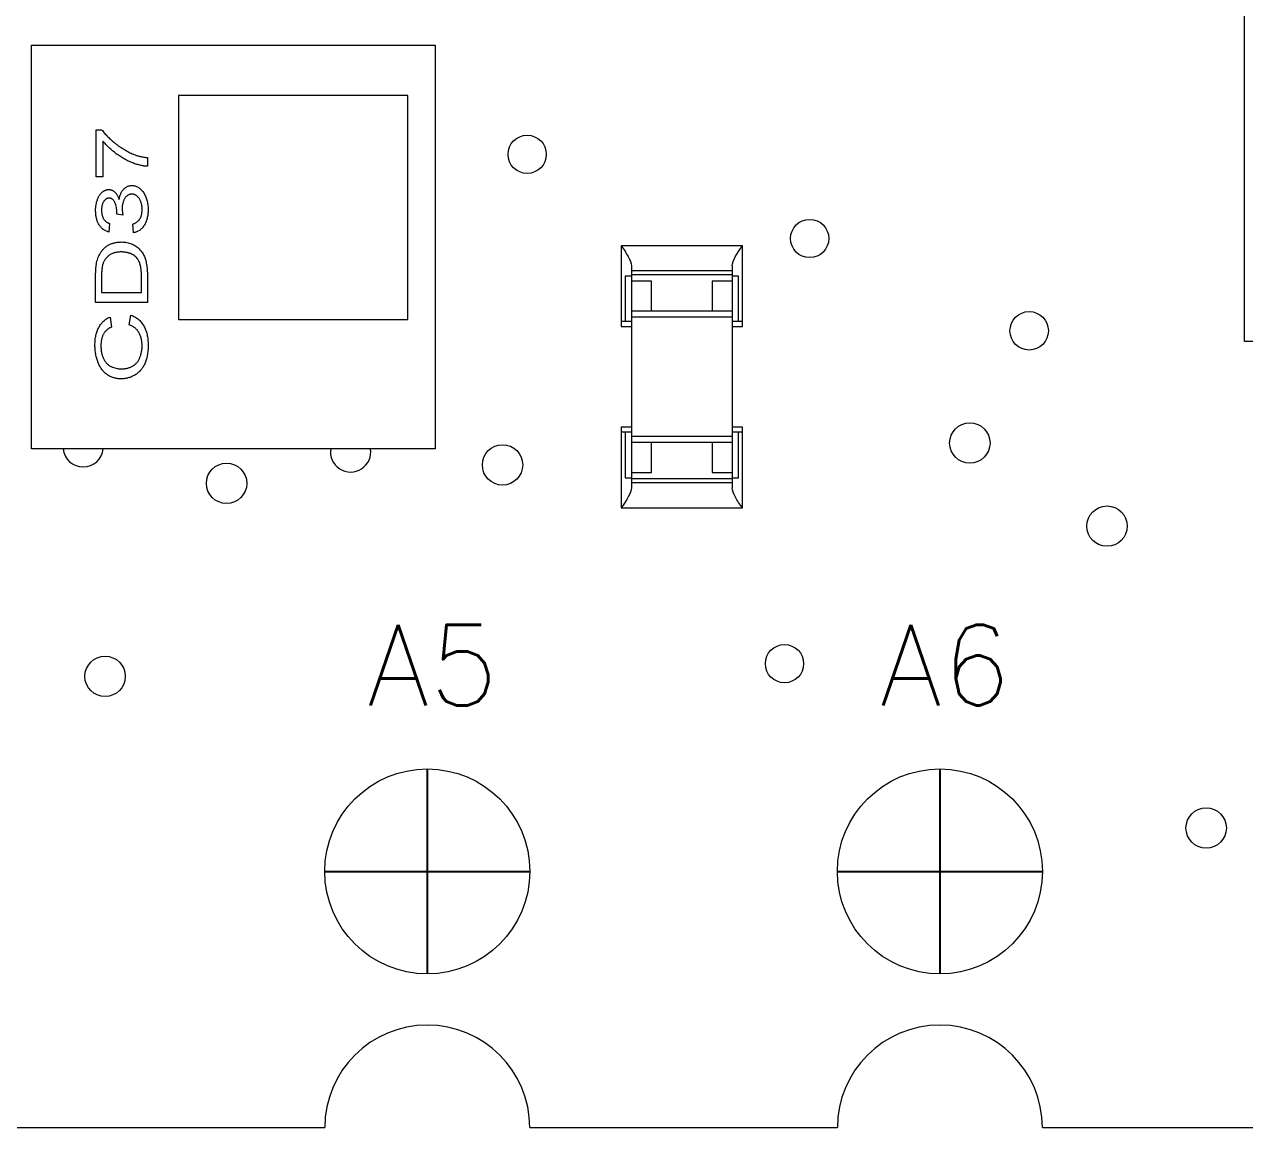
# Model space of a CAD drawing. Extents: x -2 to 108, y 0 to 44.
# Drawn here: x 55.33 to 70.45, y 0 to 13.67 of the extents above; entities that cross this region are included whole.
import ezdxf

# ---------------------------------------------------------------- set-up
doc = ezdxf.new("R2010")
doc.units = 0
doc.header["$LTSCALE"] = 5
doc.header["$MEASUREMENT"] = 0
doc.linetypes.add('CONTINU', pattern=[0])
for name, color, linetype in [('1', 1, 'CONTINUOUS'), ('2', 2, 'CONTINU'), ('3', 3, 'CONTINU')]:
    doc.layers.add(name, color=color, linetype=linetype)
doc.styles.add('ROMANS', font='romans')

msp = doc.modelspace()

# ---------------------------------------------------------------- linework, layer by layer
at = {"layer": '1', "linetype": 'CONTINUOUS', "lineweight": 15}
for p, q in [((70.45, 9.743), (70.45, 34.743)), ((55.422, 13.413), (60.422, 13.413)), ((55.422, 8.413), (55.422, 13.413)), ((60.422, 13.413), (60.422, 8.413)), ((60.083, 12.793), (57.242, 12.793)), ((57.242, 12.793), (57.242, 10.013)), ((60.083, 10.013), (60.083, 12.793)), ((56.224, 12.367), (56.29, 12.367)), ((56.224, 11.782), (56.224, 12.367)), ((56.306, 12.227), (56.306, 11.782)), ((56.858, 12.021), (56.858, 11.914)), ((56.306, 11.782), (56.224, 11.782)), ((56.388, 11.206), (56.38, 11.099)), ((56.553, 11.308), (56.479, 11.32)), ((56.685, 11.091), (56.677, 11.198)), ((64.228, 10.929), (62.728, 10.929)), ((62.728, 10.929), (62.728, 9.929)), ((64.228, 9.929), (64.228, 10.929)), ((62.853, 10.682), (62.853, 7.927)), ((64.103, 10.617), (62.853, 10.617)), ((64.103, 10.682), (64.103, 7.927)), ((56.216, 10.226), (56.216, 10.539)), ((56.29, 10.539), (56.29, 10.35)), ((56.784, 10.35), (56.784, 10.542)), ((56.858, 10.553), (56.858, 10.226)), ((62.775, 10.554), (62.775, 9.992)), ((62.853, 10.554), (62.775, 10.554)), ((64.103, 10.567), (62.853, 10.567)), ((63.103, 10.492), (62.853, 10.492)), ((63.103, 10.117), (63.103, 10.492)), ((64.103, 10.492), (63.853, 10.492)), ((63.853, 10.492), (63.853, 10.117)), ((64.181, 10.554), (64.103, 10.554)), ((64.181, 9.992), (64.181, 10.554)), ((56.29, 10.35), (56.784, 10.35)), ((56.858, 10.226), (56.216, 10.226)), ((56.394, 10.045), (56.413, 9.922)), ((56.631, 9.947), (56.652, 10.07)), ((57.242, 10.013), (60.083, 10.013)), ((62.853, 9.992), (62.728, 9.992)), ((64.103, 10.117), (62.853, 10.117)), ((64.103, 10.042), (62.853, 10.042)), ((64.228, 9.992), (64.103, 9.992)), ((62.728, 9.929), (62.853, 9.929)), ((64.103, 9.929), (64.228, 9.929)), ((107.95, 9.743), (70.45, 9.743)), ((62.728, 8.679), (62.728, 7.679)), ((62.853, 8.679), (62.728, 8.679)), ((62.853, 8.617), (62.728, 8.617)), ((62.775, 8.617), (62.775, 8.054)), ((64.228, 8.679), (64.103, 8.679)), ((64.228, 8.617), (64.103, 8.617)), ((64.181, 8.054), (64.181, 8.617)), ((64.228, 7.679), (64.228, 8.679)), ((64.103, 8.567), (62.853, 8.567)), ((64.103, 8.492), (62.853, 8.492)), ((63.103, 8.117), (63.103, 8.492)), ((63.853, 8.492), (63.853, 8.117)), ((60.422, 8.413), (55.422, 8.413)), ((62.775, 8.054), (62.853, 8.054)), ((62.853, 8.117), (63.103, 8.117)), ((64.103, 8.042), (62.853, 8.042)), ((63.853, 8.117), (64.103, 8.117)), ((64.103, 8.054), (64.181, 8.054)), ((64.103, 7.992), (62.853, 7.992)), ((62.728, 7.679), (64.228, 7.679))]:
    msp.add_line(p, q, dxfattribs=at)
for centre, radius in [((61.562, 12.062), 0.237), ((65.062, 11.019), 0.237), ((67.781, 9.875), 0.238), ((67.046, 8.484), 0.25), ((61.257, 8.213), 0.25), ((57.838, 7.984), 0.25), ((68.746, 7.454), 0.25), ((64.75, 5.75), 0.237), ((56.333, 5.592), 0.25)]:
    msp.add_circle(centre, radius, dxfattribs=at)
for centre, start, end in [((56.062, 8.438), 185.6451, 354.3549), ((59.375, 8.375), 171.2783, 8.7217)]:
    msp.add_arc(centre, 0.25, start, end, dxfattribs=at)
for points, knots in [([(56.29, 12.367), (56.296, 12.36), (56.308, 12.345), (56.326, 12.323), (56.346, 12.302), (56.367, 12.28), (56.389, 12.259), (56.413, 12.237), (56.437, 12.216), (56.463, 12.195), (56.49, 12.174), (56.517, 12.155), (56.544, 12.137), (56.572, 12.12), (56.599, 12.104), (56.627, 12.089), (56.655, 12.076), (56.674, 12.068), (56.683, 12.064)], [0, 0, 0, 0, 0.0549942, 0.1116172, 0.169747, 0.2296405, 0.291354, 0.3547663, 0.4201024, 0.4872429, 0.5547508, 0.6211351, 0.6866237, 0.7509375, 0.8142875, 0.8769722, 0.9387321, 1, 1, 1, 1]), ([(56.858, 11.914), (56.851, 11.914), (56.838, 11.915), (56.818, 11.917), (56.797, 11.921), (56.775, 11.925), (56.751, 11.931), (56.727, 11.938), (56.702, 11.946), (56.676, 11.955), (56.65, 11.966), (56.624, 11.977), (56.598, 11.99), (56.572, 12.004), (56.547, 12.018), (56.522, 12.034), (56.497, 12.051), (56.472, 12.069), (56.448, 12.088), (56.425, 12.107), (56.403, 12.126), (56.381, 12.145), (56.361, 12.165), (56.342, 12.185), (56.323, 12.206), (56.312, 12.22), (56.306, 12.227)], [0, 0, 0, 0, 0.029491, 0.060702, 0.093746, 0.128477, 0.164908, 0.203567, 0.244129, 0.286513, 0.330077, 0.374145, 0.418341, 0.463171, 0.508425, 0.554159, 0.600424, 0.647388, 0.694312, 0.740369, 0.785494, 0.829833, 0.873437, 0.916209, 0.958474, 1, 1, 1, 1]), ([(56.683, 12.064), (56.697, 12.058), (56.724, 12.048), (56.767, 12.036), (56.812, 12.026), (56.842, 12.023), (56.858, 12.021)], [0, 0, 0, 0, 0.241273, 0.487591, 0.740234, 1, 1, 1, 1]), ([(56.506, 11.502), (56.507, 11.509), (56.51, 11.522), (56.514, 11.54), (56.52, 11.557), (56.526, 11.574), (56.533, 11.589), (56.541, 11.603), (56.551, 11.616), (56.561, 11.629), (56.571, 11.64), (56.583, 11.649), (56.595, 11.657), (56.607, 11.664), (56.621, 11.669), (56.635, 11.673), (56.649, 11.675), (56.659, 11.675), (56.664, 11.675)], [0, 0, 0, 0, 0.077045, 0.150449, 0.221442, 0.289184, 0.355299, 0.419252, 0.481525, 0.5428, 0.602328, 0.659941, 0.715947, 0.771304, 0.827137, 0.883043, 0.940797, 1, 1, 1, 1]), ([(56.664, 11.675), (56.671, 11.675), (56.685, 11.675), (56.705, 11.67), (56.724, 11.664), (56.743, 11.654), (56.76, 11.642), (56.777, 11.627), (56.793, 11.61), (56.808, 11.59), (56.822, 11.568), (56.833, 11.545), (56.843, 11.52), (56.852, 11.493), (56.858, 11.466), (56.863, 11.437), (56.865, 11.406), (56.866, 11.385), (56.866, 11.375)], [0, 0, 0, 0, 0.0518404, 0.1023242, 0.1527374, 0.2040491, 0.2569973, 0.3125637, 0.3712559, 0.4336664, 0.4984925, 0.56403, 0.6309284, 0.6996385, 0.7705771, 0.8438051, 0.9202684, 1, 1, 1, 1]), ([(56.216, 11.366), (56.216, 11.378), (56.216, 11.401), (56.221, 11.436), (56.228, 11.468), (56.236, 11.495), (56.243, 11.515), (56.249, 11.529), (56.256, 11.542), (56.264, 11.554), (56.271, 11.565), (56.28, 11.576), (56.288, 11.585), (56.298, 11.594), (56.307, 11.601), (56.317, 11.608), (56.327, 11.613), (56.337, 11.618), (56.347, 11.622), (56.358, 11.624), (56.368, 11.626), (56.375, 11.626), (56.379, 11.626)], [0, 0, 0, 0, 0.105536, 0.207531, 0.306389, 0.403204, 0.450571, 0.495565, 0.539325, 0.580979, 0.621742, 0.660744, 0.699263, 0.736446, 0.772774, 0.807302, 0.841064, 0.873611, 0.905519, 0.937193, 0.968366, 1, 1, 1, 1]), ([(56.382, 11.519), (56.378, 11.519), (56.372, 11.519), (56.362, 11.517), (56.353, 11.513), (56.345, 11.509), (56.337, 11.503), (56.329, 11.495), (56.322, 11.487), (56.316, 11.477), (56.309, 11.467), (56.304, 11.455), (56.3, 11.443), (56.296, 11.43), (56.293, 11.416), (56.291, 11.401), (56.29, 11.386), (56.29, 11.376), (56.29, 11.37)], [0, 0, 0, 0, 0.050712, 0.099681, 0.148546, 0.198019, 0.249027, 0.303189, 0.360315, 0.421629, 0.485468, 0.551318, 0.618727, 0.688512, 0.761246, 0.837235, 0.916748, 1, 1, 1, 1]), ([(56.379, 11.626), (56.382, 11.626), (56.389, 11.626), (56.399, 11.624), (56.408, 11.622), (56.418, 11.618), (56.427, 11.614), (56.436, 11.608), (56.445, 11.602), (56.453, 11.595), (56.461, 11.586), (56.469, 11.577), (56.476, 11.567), (56.483, 11.556), (56.49, 11.544), (56.496, 11.531), (56.501, 11.517), (56.504, 11.507), (56.506, 11.502)], [0, 0, 0, 0, 0.052853, 0.105489, 0.157846, 0.210516, 0.263788, 0.318451, 0.37517, 0.434184, 0.494956, 0.55838, 0.623755, 0.692117, 0.764167, 0.83894, 0.917605, 1, 1, 1, 1]), ([(56.48, 11.338), (56.48, 11.35), (56.479, 11.372), (56.474, 11.404), (56.467, 11.435), (56.458, 11.459), (56.45, 11.476), (56.443, 11.487), (56.434, 11.497), (56.425, 11.505), (56.416, 11.511), (56.405, 11.516), (56.393, 11.518), (56.386, 11.519), (56.382, 11.519)], [0, 0, 0, 0, 0.149243, 0.291782, 0.429545, 0.564233, 0.628119, 0.687555, 0.742281, 0.794914, 0.845088, 0.895409, 0.946566, 1, 1, 1, 1]), ([(56.664, 11.568), (56.66, 11.568), (56.651, 11.568), (56.639, 11.565), (56.627, 11.561), (56.616, 11.556), (56.606, 11.548), (56.596, 11.54), (56.587, 11.529), (56.578, 11.517), (56.57, 11.504), (56.563, 11.49), (56.557, 11.475), (56.553, 11.459), (56.549, 11.443), (56.546, 11.425), (56.545, 11.407), (56.544, 11.394), (56.544, 11.388)], [0, 0, 0, 0, 0.053141, 0.104524, 0.155526, 0.206564, 0.259326, 0.314367, 0.372034, 0.433762, 0.497717, 0.562656, 0.629321, 0.698141, 0.768983, 0.842715, 0.919602, 1, 1, 1, 1]), ([(56.792, 11.378), (56.792, 11.385), (56.792, 11.398), (56.79, 11.418), (56.787, 11.437), (56.783, 11.454), (56.778, 11.471), (56.771, 11.487), (56.764, 11.502), (56.755, 11.515), (56.746, 11.528), (56.736, 11.538), (56.725, 11.548), (56.714, 11.555), (56.702, 11.561), (56.69, 11.565), (56.677, 11.568), (56.668, 11.568), (56.664, 11.568)], [0, 0, 0, 0, 0.080542, 0.157839, 0.232106, 0.303349, 0.371741, 0.438318, 0.503088, 0.567018, 0.628799, 0.686477, 0.741403, 0.793931, 0.845339, 0.896102, 0.947248, 1, 1, 1, 1]), ([(56.38, 11.099), (56.374, 11.101), (56.361, 11.104), (56.343, 11.112), (56.326, 11.121), (56.31, 11.132), (56.296, 11.144), (56.282, 11.158), (56.27, 11.173), (56.258, 11.19), (56.248, 11.208), (56.239, 11.227), (56.232, 11.248), (56.226, 11.27), (56.221, 11.292), (56.218, 11.316), (56.216, 11.341), (56.216, 11.357), (56.216, 11.366)], [0, 0, 0, 0, 0.058612, 0.115886, 0.172164, 0.22786, 0.283845, 0.340647, 0.398818, 0.458928, 0.520498, 0.5829, 0.646899, 0.712634, 0.780407, 0.850817, 0.923818, 1, 1, 1, 1]), ([(56.29, 11.37), (56.29, 11.365), (56.29, 11.354), (56.291, 11.339), (56.293, 11.325), (56.296, 11.311), (56.299, 11.297), (56.303, 11.285), (56.308, 11.273), (56.314, 11.262), (56.321, 11.251), (56.328, 11.242), (56.336, 11.233), (56.345, 11.226), (56.355, 11.22), (56.365, 11.214), (56.377, 11.209), (56.384, 11.207), (56.388, 11.206)], [0, 0, 0, 0, 0.076766, 0.150008, 0.220558, 0.288651, 0.354551, 0.41855, 0.480393, 0.541014, 0.599731, 0.657052, 0.713521, 0.769308, 0.825095, 0.881852, 0.93989, 1, 1, 1, 1]), ([(56.479, 11.32), (56.479, 11.324), (56.48, 11.33), (56.48, 11.336), (56.48, 11.338)], [0, 0, 0, 0, 0.564645, 1, 1, 1, 1]), ([(56.544, 11.388), (56.544, 11.382), (56.545, 11.37), (56.547, 11.351), (56.549, 11.33), (56.552, 11.316), (56.553, 11.308)], [0, 0, 0, 0, 0.211469, 0.447779, 0.710948, 1, 1, 1, 1]), ([(56.677, 11.198), (56.682, 11.2), (56.691, 11.203), (56.705, 11.209), (56.718, 11.216), (56.729, 11.223), (56.74, 11.232), (56.749, 11.241), (56.758, 11.251), (56.765, 11.262), (56.771, 11.274), (56.777, 11.286), (56.782, 11.3), (56.785, 11.314), (56.788, 11.329), (56.79, 11.344), (56.792, 11.361), (56.792, 11.372), (56.792, 11.378)], [0, 0, 0, 0, 0.067601, 0.131804, 0.194244, 0.253368, 0.311651, 0.368036, 0.424255, 0.480463, 0.537203, 0.595952, 0.656366, 0.719354, 0.784833, 0.853037, 0.924679, 1, 1, 1, 1]), ([(56.866, 11.375), (56.866, 11.365), (56.866, 11.346), (56.863, 11.319), (56.859, 11.292), (56.854, 11.267), (56.847, 11.243), (56.838, 11.221), (56.828, 11.199), (56.816, 11.179), (56.803, 11.161), (56.789, 11.145), (56.774, 11.13), (56.758, 11.118), (56.741, 11.108), (56.723, 11.1), (56.704, 11.094), (56.691, 11.092), (56.685, 11.091)], [0, 0, 0, 0, 0.07843, 0.153626, 0.225795, 0.295344, 0.362896, 0.428935, 0.492965, 0.556354, 0.617832, 0.676145, 0.732098, 0.786281, 0.839644, 0.892596, 0.945839, 1, 1, 1, 1]), ([(56.271, 10.833), (56.274, 10.839), (56.282, 10.85), (56.294, 10.866), (56.306, 10.881), (56.319, 10.896), (56.334, 10.908), (56.348, 10.92), (56.364, 10.931), (56.38, 10.94), (56.397, 10.949), (56.415, 10.956), (56.433, 10.962), (56.452, 10.967), (56.472, 10.971), (56.492, 10.974), (56.512, 10.975), (56.526, 10.975), (56.533, 10.976)], [0, 0, 0, 0, 0.065644, 0.129868, 0.192459, 0.253961, 0.314652, 0.374794, 0.434969, 0.495043, 0.555385, 0.616082, 0.677165, 0.73914, 0.802276, 0.86648, 0.932313, 1, 1, 1, 1]), ([(56.533, 10.976), (56.545, 10.975), (56.568, 10.975), (56.602, 10.97), (56.633, 10.963), (56.663, 10.952), (56.69, 10.939), (56.714, 10.925), (56.737, 10.908), (56.756, 10.89), (56.774, 10.871), (56.79, 10.851), (56.803, 10.829), (56.815, 10.807), (56.825, 10.783), (56.834, 10.757), (56.841, 10.729), (56.847, 10.698), (56.852, 10.665), (56.855, 10.63), (56.857, 10.593), (56.858, 10.567), (56.858, 10.553)], [0, 0, 0, 0, 0.058618, 0.114284, 0.167549, 0.218961, 0.268314, 0.315403, 0.360941, 0.404945, 0.447907, 0.489966, 0.531285, 0.572387, 0.614514, 0.659538, 0.70776, 0.759069, 0.813743, 0.872163, 0.934214, 1, 1, 1, 1]), ([(62.728, 10.929), (62.761, 10.882), (62.79, 10.837), (62.836, 10.751), (62.853, 10.712), (62.853, 10.682)], [0, 0, 0, 0, 0.5, 0.5, 1, 1, 1, 1]), ([(56.225, 10.7), (56.227, 10.712), (56.232, 10.737), (56.242, 10.772), (56.255, 10.804), (56.265, 10.823), (56.271, 10.833)], [0, 0, 0, 0, 0.270113, 0.526034, 0.76845, 1, 1, 1, 1]), ([(56.532, 10.852), (56.524, 10.852), (56.508, 10.852), (56.484, 10.849), (56.463, 10.846), (56.442, 10.841), (56.424, 10.834), (56.406, 10.826), (56.39, 10.817), (56.376, 10.806), (56.363, 10.794), (56.351, 10.781), (56.34, 10.768), (56.33, 10.754), (56.322, 10.74), (56.314, 10.725), (56.308, 10.709), (56.305, 10.699), (56.303, 10.693)], [0, 0, 0, 0, 0.081344, 0.158306, 0.231226, 0.300088, 0.365517, 0.428754, 0.489639, 0.549151, 0.607622, 0.665132, 0.721379, 0.777001, 0.832556, 0.887763, 0.943727, 1, 1, 1, 1]), ([(56.738, 10.762), (56.733, 10.769), (56.722, 10.783), (56.703, 10.801), (56.681, 10.816), (56.661, 10.827), (56.643, 10.834), (56.629, 10.839), (56.615, 10.843), (56.599, 10.846), (56.583, 10.849), (56.567, 10.851), (56.55, 10.852), (56.538, 10.852), (56.532, 10.852)], [0, 0, 0, 0, 0.111244, 0.222478, 0.336065, 0.45383, 0.515168, 0.578086, 0.642479, 0.708881, 0.777906, 0.849275, 0.923046, 1, 1, 1, 1]), ([(56.784, 10.542), (56.784, 10.549), (56.784, 10.563), (56.783, 10.584), (56.782, 10.603), (56.781, 10.621), (56.779, 10.638), (56.777, 10.654), (56.775, 10.668), (56.771, 10.685), (56.766, 10.705), (56.758, 10.727), (56.749, 10.746), (56.742, 10.757), (56.738, 10.762)], [0, 0, 0, 0, 0.094647, 0.184266, 0.268862, 0.347934, 0.422097, 0.491416, 0.555322, 0.614657, 0.723854, 0.824016, 0.91574, 1, 1, 1, 1]), ([(56.216, 10.539), (56.216, 10.547), (56.216, 10.564), (56.216, 10.588), (56.217, 10.61), (56.218, 10.631), (56.219, 10.651), (56.221, 10.669), (56.223, 10.685), (56.224, 10.695), (56.225, 10.7)], [0, 0, 0, 0, 0.158275, 0.307023, 0.44629, 0.576087, 0.696446, 0.806618, 0.908328, 1, 1, 1, 1]), ([(56.303, 10.693), (56.302, 10.689), (56.3, 10.68), (56.297, 10.665), (56.295, 10.649), (56.293, 10.63), (56.291, 10.61), (56.29, 10.588), (56.29, 10.564), (56.29, 10.548), (56.29, 10.539)], [0, 0, 0, 0, 0.085316, 0.181482, 0.289538, 0.407913, 0.538541, 0.680558, 0.8349, 1, 1, 1, 1]), ([(56.207, 9.697), (56.208, 9.708), (56.208, 9.729), (56.21, 9.76), (56.214, 9.79), (56.219, 9.818), (56.226, 9.846), (56.234, 9.872), (56.245, 9.896), (56.256, 9.919), (56.269, 9.941), (56.283, 9.961), (56.298, 9.98), (56.315, 9.996), (56.333, 10.011), (56.352, 10.024), (56.372, 10.036), (56.387, 10.042), (56.394, 10.045)], [0, 0, 0, 0, 0.077031, 0.151492, 0.222676, 0.291665, 0.358222, 0.423069, 0.485833, 0.54747, 0.607478, 0.665635, 0.722448, 0.777982, 0.833308, 0.888236, 0.943652, 1, 1, 1, 1]), ([(56.652, 10.07), (56.661, 10.067), (56.677, 10.061), (56.701, 10.048), (56.724, 10.034), (56.744, 10.018), (56.764, 10.001), (56.781, 9.981), (56.797, 9.959), (56.812, 9.936), (56.825, 9.911), (56.836, 9.885), (56.845, 9.858), (56.853, 9.829), (56.859, 9.798), (56.863, 9.767), (56.865, 9.734), (56.866, 9.711), (56.866, 9.7)], [0, 0, 0, 0, 0.059634, 0.117687, 0.175137, 0.232062, 0.288726, 0.346219, 0.404435, 0.464386, 0.525459, 0.587401, 0.650929, 0.716355, 0.783635, 0.853092, 0.925238, 1, 1, 1, 1]), ([(56.413, 9.922), (56.408, 9.919), (56.397, 9.914), (56.381, 9.906), (56.367, 9.896), (56.354, 9.885), (56.342, 9.874), (56.331, 9.862), (56.321, 9.849), (56.313, 9.835), (56.305, 9.82), (56.299, 9.804), (56.294, 9.787), (56.289, 9.77), (56.286, 9.751), (56.283, 9.732), (56.282, 9.712), (56.282, 9.698), (56.281, 9.691)], [0, 0, 0, 0, 0.064777, 0.127596, 0.188227, 0.247459, 0.305407, 0.3628, 0.419737, 0.477021, 0.535112, 0.594367, 0.655767, 0.719325, 0.785189, 0.85407, 0.925301, 1, 1, 1, 1]), ([(56.792, 9.688), (56.792, 9.696), (56.791, 9.712), (56.789, 9.735), (56.786, 9.757), (56.782, 9.779), (56.776, 9.799), (56.769, 9.818), (56.761, 9.837), (56.752, 9.854), (56.741, 9.871), (56.729, 9.886), (56.716, 9.9), (56.701, 9.912), (56.685, 9.923), (56.668, 9.932), (56.65, 9.94), (56.638, 9.945), (56.631, 9.947)], [0, 0, 0, 0, 0.073281, 0.144037, 0.212069, 0.278526, 0.342399, 0.405219, 0.466592, 0.527244, 0.586892, 0.64544, 0.702785, 0.760317, 0.818564, 0.877312, 0.937809, 1, 1, 1, 1]), ([(56.532, 9.28), (56.524, 9.28), (56.508, 9.28), (56.484, 9.283), (56.461, 9.287), (56.439, 9.293), (56.417, 9.3), (56.397, 9.309), (56.377, 9.32), (56.358, 9.332), (56.34, 9.346), (56.323, 9.362), (56.307, 9.378), (56.293, 9.396), (56.279, 9.416), (56.267, 9.437), (56.256, 9.459), (56.246, 9.483), (56.237, 9.507), (56.229, 9.532), (56.222, 9.558), (56.217, 9.585), (56.213, 9.612), (56.21, 9.64), (56.208, 9.668), (56.208, 9.687), (56.207, 9.697)], [0, 0, 0, 0, 0.041208, 0.081545, 0.12075, 0.159081, 0.197128, 0.234876, 0.272609, 0.310669, 0.348998, 0.387364, 0.425853, 0.465159, 0.505028, 0.545849, 0.587731, 0.631139, 0.675236, 0.719942, 0.764895, 0.810257, 0.856553, 0.903426, 0.951213, 1, 1, 1, 1]), ([(56.281, 9.691), (56.282, 9.683), (56.282, 9.667), (56.283, 9.643), (56.286, 9.621), (56.29, 9.6), (56.295, 9.579), (56.301, 9.56), (56.308, 9.542), (56.316, 9.525), (56.325, 9.509), (56.335, 9.493), (56.346, 9.48), (56.357, 9.467), (56.369, 9.456), (56.382, 9.446), (56.396, 9.438), (56.415, 9.428), (56.439, 9.418), (56.47, 9.41), (56.5, 9.404), (56.521, 9.404), (56.531, 9.403)], [0, 0, 0, 0, 0.056559, 0.110565, 0.162726, 0.212637, 0.261, 0.307782, 0.353102, 0.397297, 0.440081, 0.481354, 0.521421, 0.560179, 0.598096, 0.635658, 0.672727, 0.710264, 0.783988, 0.856346, 0.928171, 1, 1, 1, 1]), ([(56.531, 9.403), (56.538, 9.403), (56.551, 9.404), (56.57, 9.405), (56.589, 9.408), (56.607, 9.411), (56.624, 9.416), (56.641, 9.421), (56.657, 9.428), (56.672, 9.436), (56.687, 9.445), (56.701, 9.455), (56.713, 9.466), (56.725, 9.478), (56.736, 9.491), (56.746, 9.506), (56.755, 9.522), (56.762, 9.538), (56.769, 9.556), (56.775, 9.574), (56.78, 9.592), (56.784, 9.61), (56.788, 9.629), (56.79, 9.649), (56.791, 9.668), (56.792, 9.682), (56.792, 9.688)], [0, 0, 0, 0, 0.045174, 0.089007, 0.131639, 0.173217, 0.214188, 0.254061, 0.293761, 0.332841, 0.371514, 0.409932, 0.448386, 0.486962, 0.52598, 0.565836, 0.606936, 0.649045, 0.691953, 0.73498, 0.77824, 0.821496, 0.865271, 0.909572, 0.954533, 1, 1, 1, 1]), ([(56.866, 9.7), (56.866, 9.688), (56.866, 9.665), (56.864, 9.632), (56.86, 9.6), (56.856, 9.569), (56.85, 9.541), (56.843, 9.514), (56.834, 9.489), (56.824, 9.465), (56.813, 9.443), (56.801, 9.422), (56.788, 9.403), (56.773, 9.385), (56.757, 9.368), (56.74, 9.353), (56.722, 9.339), (56.703, 9.327), (56.683, 9.316), (56.662, 9.306), (56.641, 9.298), (56.62, 9.291), (56.599, 9.286), (56.577, 9.283), (56.554, 9.28), (56.539, 9.28), (56.532, 9.28)], [0, 0, 0, 0, 0.058135, 0.113594, 0.166492, 0.216925, 0.264977, 0.310878, 0.354618, 0.396653, 0.437258, 0.476732, 0.515573, 0.553575, 0.591386, 0.628788, 0.666465, 0.704359, 0.742148, 0.779441, 0.816117, 0.852753, 0.889182, 0.925766, 0.962642, 1, 1, 1, 1]), ([(64.228, 7.679), (64.195, 7.727), (64.166, 7.772), (64.119, 7.857), (64.103, 7.896), (64.103, 7.927)], [0, 0, 0, 0, 0.5, 0.5, 1, 1, 1, 1])]:
    msp.add_open_spline(points, degree=3, knots=knots, dxfattribs=at)
for points in [[(64.103, 10.682), (64.103, 10.743), (64.162, 10.835), (64.228, 10.929)], [(62.853, 7.927), (62.853, 7.866), (62.794, 7.774), (62.728, 7.679)]]:
    msp.add_open_spline(points, degree=3, dxfattribs=at)
at = {"layer": '2'}
for p, q in [((60.325, 4.445), (60.325, 1.905)), ((66.675, 4.445), (66.675, 1.905)), ((59.055, 3.175), (61.595, 3.175)), ((65.405, 3.175), (67.945, 3.175))]:
    msp.add_line(p, q, dxfattribs=at)
at = {"layer": '2', "linetype": 'CONTINUOUS', "lineweight": 15}
for centre, radius in [((60.325, 3.175), 1.27), ((66.675, 3.175), 1.27), ((69.974, 3.713), 0.25)]:
    msp.add_circle(centre, radius, dxfattribs=at)
at = {"layer": '3', "linetype": 'CONTINUOUS', "lineweight": 15}
for p, q in [((55.245, 0), (59.055, 0)), ((61.595, 0), (65.405, 0)), ((67.945, 0), (71.755, 0))]:
    msp.add_line(p, q, dxfattribs=at)
for centre in [(60.325, 0), (66.675, 0)]:
    msp.add_arc(centre, 1.27, 0, 180, dxfattribs=at)

# ---------------------------------------------------------------- texts
at = {"layer": '1', "char_height": 1, "attachment_point": 1, "style": 'ROMANS'}
for s, insert in [('A5', (59.578, 6.233)), ('A6', (65.928, 6.233))]:
    msp.add_mtext_dynamic_manual_height_columns(s, width=4.87926, gutter_width=5, heights=[0], dxfattribs=dict(at, insert=insert))

doc.saveas('drawing.dxf')
